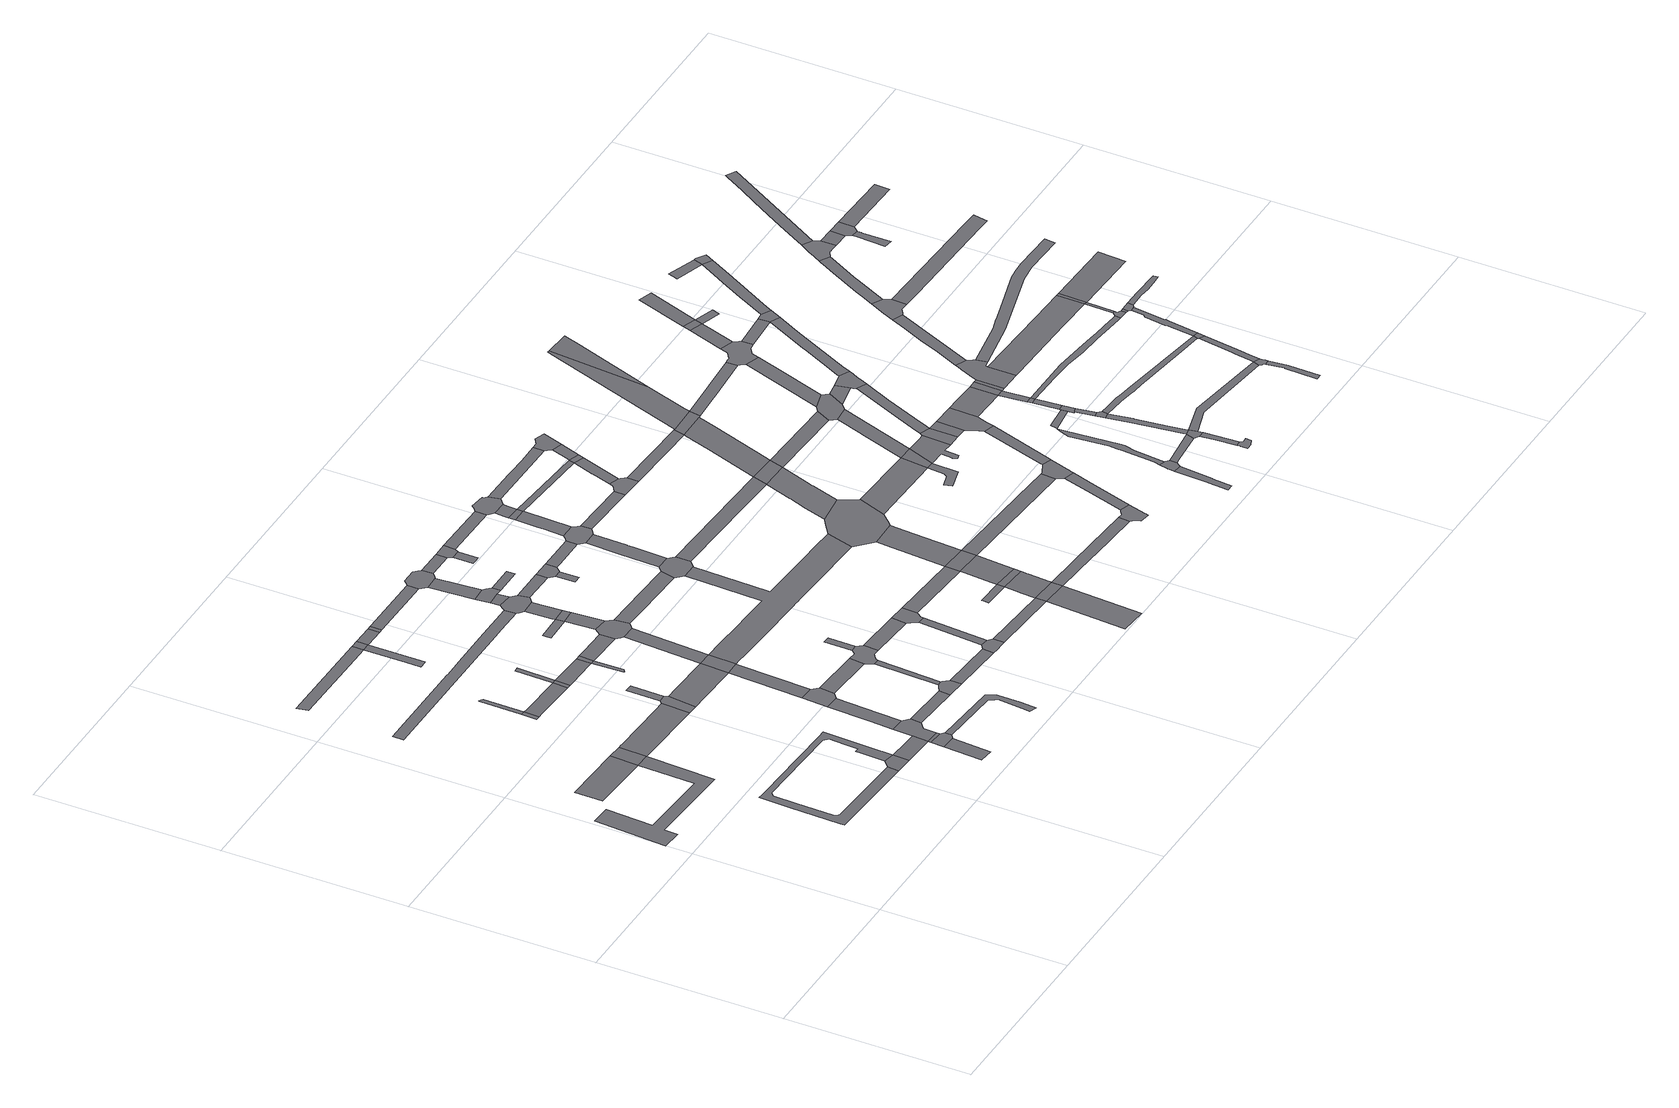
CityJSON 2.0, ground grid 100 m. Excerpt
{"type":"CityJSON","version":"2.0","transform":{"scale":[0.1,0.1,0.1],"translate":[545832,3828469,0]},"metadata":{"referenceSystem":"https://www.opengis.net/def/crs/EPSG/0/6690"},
"CityObjects":{
"road1":{"type":"Road","attributes":{"RoadStructureAttribute.sectionType":"1"},"geometry":[{"type":"MultiSurface","lod":"1","boundaries":[[[0,1,2,3,4,5,6,7,8,9]]]}]},
"road2":{"type":"Road","attributes":{"function":"3","RoadStructureAttribute.sectionType":"1"},"geometry":[{"type":"MultiSurface","lod":"1","boundaries":[[[10,11,0,12]]]}]},
"road3":{"type":"Road","attributes":{"RoadStructureAttribute.sectionType":"1"},"geometry":[{"type":"MultiSurface","lod":"1","boundaries":[[[13,14,15,16,17,18,19,20,21,22,23,24,25,26,27,28,29,30,31,32,33,34,35,36,37,38,39,40,41,42]]]}]},
"road4":{"type":"Road","geometry":[{"type":"MultiSurface","lod":"1","boundaries":[[[12,0,9,43]]]}]},
"road5":{"type":"Road","geometry":[{"type":"MultiSurface","lod":"1","boundaries":[[[41,25,24,44,42]]]}]},
"road6":{"type":"Road","attributes":{"function":"3","RoadStructureAttribute.sectionType":"1"},"geometry":[{"type":"MultiSurface","lod":"1","boundaries":[[[45,46,47,43,9,48,49,50,51,52]]]}]},
"road7":{"type":"Road","geometry":[{"type":"MultiSurface","lod":"1","boundaries":[[[53,54,55,56]]]}]},
"road8":{"type":"Road","geometry":[{"type":"MultiSurface","lod":"1","boundaries":[[[57,58,59,60,53,56]]]}]},
"road9":{"type":"Road","attributes":{"RoadStructureAttribute.sectionType":"1"},"geometry":[{"type":"MultiSurface","lod":"1","boundaries":[[[61,62,42,44,63,64]]]}]},
"road10":{"type":"Road","attributes":{"RoadStructureAttribute.sectionType":"1"},"geometry":[{"type":"MultiSurface","lod":"1","boundaries":[[[65,66,67,68]]]}]},
"road11":{"type":"Road","attributes":{"RoadStructureAttribute.sectionType":"1"},"geometry":[{"type":"MultiSurface","lod":"1","boundaries":[[[69,70,71,72,73]]]}]},
"road12":{"type":"Road","attributes":{"RoadStructureAttribute.sectionType":"1"},"geometry":[{"type":"MultiSurface","lod":"1","boundaries":[[[74,75,56,55,76,77,78,79]]]}]},
"road13":{"type":"Road","geometry":[{"type":"MultiSurface","lod":"1","boundaries":[[[80,65,68,81,82,83,84,85]]]}]},
"road14":{"type":"Road","geometry":[{"type":"MultiSurface","lod":"1","boundaries":[[[63,80,85,86,87]]]}]},
"road15":{"type":"Road","geometry":[{"type":"MultiSurface","lod":"1","boundaries":[[[88,89,52,51,90,91,92]]]}]},
"road16":{"type":"Road","geometry":[{"type":"MultiSurface","lod":"1","boundaries":[[[93,64,63,87,94,95,96,97,98,99]]]}]},
"road17":{"type":"Road","attributes":{"RoadStructureAttribute.sectionType":"1"},"geometry":[{"type":"MultiSurface","lod":"1","boundaries":[[[100,101,102,103,104,105,106,107,108,109,110]]]}]},
"road18":{"type":"Road","attributes":{"RoadStructureAttribute.sectionType":"1"},"geometry":[{"type":"MultiSurface","lod":"1","boundaries":[[[111,112,113,88,92]]]}]},
"road19":{"type":"Road","geometry":[{"type":"MultiSurface","lod":"1","boundaries":[[[79,78,114,115]]]}]},
"road20":{"type":"Road","attributes":{"RoadStructureAttribute.sectionType":"1"},"geometry":[{"type":"MultiSurface","lod":"1","boundaries":[[[116,117,93,99,118,119]]]}]},
"road21":{"type":"Road","geometry":[{"type":"MultiSurface","lod":"1","boundaries":[[[120,121,122,79,115]]]}]},
"road22":{"type":"Road","attributes":{"RoadStructureAttribute.sectionType":"1"},"geometry":[{"type":"MultiSurface","lod":"1","boundaries":[[[72,123,124,125,126,127,128]]]}]},
"road23":{"type":"Road","attributes":{"RoadStructureAttribute.sectionType":"1"},"geometry":[{"type":"MultiSurface","lod":"1","boundaries":[[[129,130,131,132,133,134,83,82,135,136,137,138,139,140,141]]]}]},
"road24":{"type":"Road","attributes":{"RoadStructureAttribute.sectionType":"1"},"geometry":[{"type":"MultiSurface","lod":"1","boundaries":[[[142,143,115,114,144,145,146,147,148,149]]]}]},
"road25":{"type":"Road","attributes":{"function":"3","RoadStructureAttribute.sectionType":"1"},"geometry":[{"type":"MultiSurface","lod":"1","boundaries":[[[150,151,91,90,152,153,154,155]]]}]},
"road26":{"type":"Road","geometry":[{"type":"MultiSurface","lod":"1","boundaries":[[[156,116,119,157,158,159]]]}]},
"road27":{"type":"Road","geometry":[{"type":"MultiSurface","lod":"1","boundaries":[[[73,72,128,160]]]}]},
"road28":{"type":"Road","attributes":{"RoadStructureAttribute.sectionType":"1"},"geometry":[{"type":"MultiSurface","lod":"1","boundaries":[[[97,96,161,162]]]}]},
"road29":{"type":"Road","geometry":[{"type":"MultiSurface","lod":"1","boundaries":[[[163,164,165,166,167,168]]]}]},
"road30":{"type":"Road","attributes":{"RoadStructureAttribute.sectionType":"1"},"geometry":[{"type":"MultiSurface","lod":"1","boundaries":[[[169,170,171,154,156,159]]]}]},
"road31":{"type":"Road","attributes":{"RoadStructureAttribute.sectionType":"1"},"geometry":[{"type":"MultiSurface","lod":"1","boundaries":[[[160,128,172,173]]]}]},
"road32":{"type":"Road","geometry":[{"type":"MultiSurface","lod":"1","boundaries":[[[149,148,163,168,174]]]}]},
"road33":{"type":"Road","geometry":[{"type":"MultiSurface","lod":"1","boundaries":[[[173,172,175,176]]]}]},
"road34":{"type":"Road","geometry":[{"type":"MultiSurface","lod":"1","boundaries":[[[155,154,171,177]]]}]},
"road35":{"type":"Road","attributes":{"RoadStructureAttribute.sectionType":"1"},"geometry":[{"type":"MultiSurface","lod":"1","boundaries":[[[158,157,178,179]]]}]},
"road36":{"type":"Road","geometry":[{"type":"MultiSurface","lod":"1","boundaries":[[[180,181,182,183,184,185,162,161,186,187,188,189]]]}]},
"road37":{"type":"Road","attributes":{"RoadStructureAttribute.sectionType":"1"},"geometry":[{"type":"MultiSurface","lod":"1","boundaries":[[[190,174,168,191,192,193]]]}]},
"road38":{"type":"Road","attributes":{"RoadStructureAttribute.sectionType":"1"},"geometry":[{"type":"MultiSurface","lod":"1","boundaries":[[[194,183,182,195]]]}]},
"road39":{"type":"Road","attributes":{"RoadStructureAttribute.sectionType":"1"},"geometry":[{"type":"MultiSurface","lod":"1","boundaries":[[[196,155,177,197,198]]]}]},
"road40":{"type":"Road","geometry":[{"type":"MultiSurface","lod":"1","boundaries":[[[199,200,201,202,203,204]]]}]},
"road41":{"type":"Road","attributes":{"RoadStructureAttribute.sectionType":"1"},"geometry":[{"type":"MultiSurface","lod":"1","boundaries":[[[205,206,207,176,175,208,209,210]]]}]},
"road42":{"type":"Road","geometry":[{"type":"MultiSurface","lod":"1","boundaries":[[[211,193,192,212,196,198,213,214,215,216,217]]]}]},
"road43":{"type":"Road","attributes":{"RoadStructureAttribute.sectionType":"1"},"geometry":[{"type":"MultiSurface","lod":"1","boundaries":[[[189,188,218,219]]]}]},
"road44":{"type":"Road","geometry":[{"type":"MultiSurface","lod":"1","boundaries":[[[220,221,222,223,179,178,224,225,194,195,226,227,228,229,230,231]]]}]},
"road45":{"type":"Road","attributes":{"RoadStructureAttribute.sectionType":"1"},"geometry":[{"type":"MultiSurface","lod":"1","boundaries":[[[232,204,211,217]]]}]},
"road46":{"type":"Road","geometry":[{"type":"MultiSurface","lod":"1","boundaries":[[[233,199,204,232]]]}]},
"road47":{"type":"Road","geometry":[{"type":"MultiSurface","lod":"1","boundaries":[[[234,235,236,221,220]]]}]},
"road48":{"type":"Road","attributes":{"RoadStructureAttribute.sectionType":"1"},"geometry":[{"type":"MultiSurface","lod":"1","boundaries":[[[237,238,239,199,233]]]}]},
"road49":{"type":"Road","geometry":[{"type":"MultiSurface","lod":"1","boundaries":[[[240,241,242,110,109,243,244,238,237,245,246,247,248,249,250]]]}]},
"road50":{"type":"Road","attributes":{"RoadStructureAttribute.sectionType":"1"},"geometry":[{"type":"MultiSurface","lod":"1","boundaries":[[[251,252,253,240,250]]]}]},
"road51":{"type":"Road","geometry":[{"type":"MultiSurface","lod":"1","boundaries":[[[254,255,256,253,252,257,258]]]}]},
"road52":{"type":"Road","attributes":{"RoadStructureAttribute.sectionType":"1"},"geometry":[{"type":"MultiSurface","lod":"1","boundaries":[[[259,260,256,255]]]}]},
"road53":{"type":"Road","attributes":{"RoadStructureAttribute.sectionType":"1"},"geometry":[{"type":"MultiSurface","lod":"1","boundaries":[[[231,230,261,262]]]}]},
"road54":{"type":"Road","geometry":[{"type":"MultiSurface","lod":"1","boundaries":[[[263,219,218,264,265,266,267,268]]]}]},
"road55":{"type":"Road","geometry":[{"type":"MultiSurface","lod":"1","boundaries":[[[269,270,210,209,271,260,259,272,273,274,275,276,277,278]]]}]},
"road56":{"type":"Road","attributes":{"RoadStructureAttribute.sectionType":"1"},"geometry":[{"type":"MultiSurface","lod":"1","boundaries":[[[247,246,279,280]]]}]},
"road57":{"type":"Road","attributes":{"RoadStructureAttribute.sectionType":"1"},"geometry":[{"type":"MultiSurface","lod":"1","boundaries":[[[281,263,268,282]]]}]},
"road58":{"type":"Road","attributes":{"RoadStructureAttribute.sectionType":"1"},"geometry":[{"type":"MultiSurface","lod":"1","boundaries":[[[283,284,216,215,285,286,287,288,289,290]]]}]},
"road59":{"type":"Road","geometry":[{"type":"MultiSurface","lod":"1","boundaries":[[[291,292,258,257]]]}]},
"road60":{"type":"Road","geometry":[{"type":"MultiSurface","lod":"1","boundaries":[[[262,261,293,281,282,294,295,296,297]]]}]},
"road61":{"type":"Road","attributes":{"RoadStructureAttribute.sectionType":"1"},"geometry":[{"type":"MultiSurface","lod":"1","boundaries":[[[275,274,298,299]]]}]},
"road62":{"type":"Road","geometry":[{"type":"MultiSurface","lod":"1","boundaries":[[[300,301,302,303]]]}]},
"road63":{"type":"Road","geometry":[{"type":"MultiSurface","lod":"1","boundaries":[[[280,279,300,303,304,305]]]}]},
"road64":{"type":"Road","attributes":{"RoadStructureAttribute.sectionType":"1"},"geometry":[{"type":"MultiSurface","lod":"1","boundaries":[[[267,266,306,307,308]]]}]},
"road65":{"type":"Road","geometry":[{"type":"MultiSurface","lod":"1","boundaries":[[[309,310,311,312,313]]]}]},
"road66":{"type":"Road","geometry":[{"type":"MultiSurface","lod":"1","boundaries":[[[314,315,316,317,318,319,177,171,320,321,322,323,324,325,326,327,328,329,330,331,332,333,334,335,336,337,338,339]]]}]},
"road67":{"type":"Road","geometry":[{"type":"MultiSurface","lod":"1","boundaries":[[[299,298,309,313,340,341]]]}]},
"road68":{"type":"Road","geometry":[{"type":"MultiSurface","lod":"1","boundaries":[[[342,343,290,289,344,314,339,345,346,347]]]}]},
"road69":{"type":"Road","attributes":{"RoadStructureAttribute.sectionType":"1"},"geometry":[{"type":"MultiSurface","lod":"1","boundaries":[[[305,304,348,349,350]]]}]},
"road70":{"type":"Road","attributes":{"function":"3","RoadStructureAttribute.sectionType":"1"},"geometry":[{"type":"MultiSurface","lod":"1","boundaries":[[[307,351,352,353,354]]]}]},
"road71":{"type":"Road","attributes":{"RoadStructureAttribute.sectionType":"1"},"geometry":[{"type":"MultiSurface","lod":"1","boundaries":[[[297,296,355,356]]]}]},
"road72":{"type":"Road","geometry":[{"type":"MultiSurface","lod":"1","boundaries":[[[357,358,359,360,361]]]}]},
"road73":{"type":"Road","attributes":{"RoadStructureAttribute.sectionType":"1"},"geometry":[{"type":"MultiSurface","lod":"1","boundaries":[[[362,363,364,365,366,367,342,347]]]}]},
"road74":{"type":"Road","attributes":{"RoadStructureAttribute.sectionType":"1"},"geometry":[{"type":"MultiSurface","lod":"1","boundaries":[[[341,340,368,369]]]}]},
"road75":{"type":"Road","geometry":[{"type":"MultiSurface","lod":"1","boundaries":[[[308,307,354,370]]]}]},
"road76":{"type":"Road","attributes":{"function":"3","RoadStructureAttribute.sectionType":"1"},"geometry":[{"type":"MultiSurface","lod":"1","boundaries":[[[360,371,372,373,308,370,374,375,376,377,378]]]}]},
"road77":{"type":"Road","geometry":[{"type":"MultiSurface","lod":"1","boundaries":[[[379,380,381,350,349,382,366,365,383,384,385,386,387,388]]]}]},
"road78":{"type":"Road","geometry":[{"type":"MultiSurface","lod":"1","boundaries":[[[361,360,378,389]]]}]},
"road79":{"type":"Road","attributes":{"RoadStructureAttribute.sectionType":"1"},"geometry":[{"type":"MultiSurface","lod":"1","boundaries":[[[390,391,392,393,394,395,379,388]]]}]},
"road80":{"type":"Road","attributes":{"function":"3","RoadStructureAttribute.sectionType":"1"},"geometry":[{"type":"MultiSurface","lod":"1","boundaries":[[[355,396,397,361,389,398,399]]]}]},
"road81":{"type":"Road","geometry":[{"type":"MultiSurface","lod":"1","boundaries":[[[400,393,392,401]]]}]},
"road82":{"type":"Road","geometry":[{"type":"MultiSurface","lod":"1","boundaries":[[[356,355,399,402]]]}]},
"road83":{"type":"Road","attributes":{"RoadStructureAttribute.sectionType":"1"},"geometry":[{"type":"MultiSurface","lod":"1","boundaries":[[[403,404,405,400,401,406,407,408]]]}]},
"road84":{"type":"Road","geometry":[{"type":"MultiSurface","lod":"1","boundaries":[[[409,410,411,412,369,368,413,403,408,414,415,416,417,418,419]]]}]},
"road85":{"type":"Road","attributes":{"function":"3","RoadStructureAttribute.sectionType":"1"},"geometry":[{"type":"MultiSurface","lod":"1","boundaries":[[[420,421,422,423,356,402]]]}]},
"road86":{"type":"Road","attributes":{"RoadStructureAttribute.sectionType":"1"},"geometry":[{"type":"MultiSurface","lod":"1","boundaries":[[[385,384,424,425]]]}]},
"road87":{"type":"Road","attributes":{"RoadStructureAttribute.sectionType":"1"},"geometry":[{"type":"MultiSurface","lod":"1","boundaries":[[[426,346,345,427,428,429,430,431,432]]]}]},
"road88":{"type":"Road","attributes":{"RoadStructureAttribute.sectionType":"1"},"geometry":[{"type":"MultiSurface","lod":"1","boundaries":[[[433,434,435,370,354,436,437,438,439]]]}]},
"road89":{"type":"Road","geometry":[{"type":"MultiSurface","lod":"1","boundaries":[[[440,441,442,443,333,332,422,421,444,445,446]]]}]},
"road90":{"type":"Road","attributes":{"RoadStructureAttribute.sectionType":"1"},"geometry":[{"type":"MultiSurface","lod":"1","boundaries":[[[401,392,447,448]]]}]},
"road91":{"type":"Road","attributes":{"RoadStructureAttribute.sectionType":"1"},"geometry":[{"type":"MultiSurface","lod":"1","boundaries":[[[449,450,451,416,415,452,453]]]}]},
"road92":{"type":"Road","geometry":[{"type":"MultiSurface","lod":"1","boundaries":[[[454,455,456,457,425,424,458,459,460,461,462]]]}]},
"road93":{"type":"Road","attributes":{"RoadStructureAttribute.sectionType":"1"},"geometry":[{"type":"MultiSurface","lod":"1","boundaries":[[[431,463,464,465,466,467,441,440,468,469,470,471,472,473,474]]]}]},
"road94":{"type":"Road","attributes":{"RoadStructureAttribute.sectionType":"1"},"geometry":[{"type":"MultiSurface","lod":"1","boundaries":[[[447,475,476,477,454,462,478]]]}]},
"road95":{"type":"Road","attributes":{"RoadStructureAttribute.sectionType":"1"},"geometry":[{"type":"MultiSurface","lod":"1","boundaries":[[[479,480,402,399,481,482]]]}]},
"road96":{"type":"Road","geometry":[{"type":"MultiSurface","lod":"1","boundaries":[[[448,447,478,483,484]]]}]},
"road97":{"type":"Road","geometry":[{"type":"MultiSurface","lod":"1","boundaries":[[[485,486,487,488,439,438,489,490,491,492,493,494,495,496,497]]]}]},
"road98":{"type":"Road","attributes":{"RoadStructureAttribute.sectionType":"1"},"geometry":[{"type":"MultiSurface","lod":"1","boundaries":[[[498,499,484,483,500]]]}]},
"road99":{"type":"Road","attributes":{"function":"3","RoadStructureAttribute.sectionType":"1"},"geometry":[{"type":"MultiSurface","lod":"1","boundaries":[[[446,445,501,502]]]}]},
"road100":{"type":"Road","geometry":[{"type":"MultiSurface","lod":"1","boundaries":[[[432,431,474,503]]]}]},
"road101":{"type":"Road","attributes":{"RoadStructureAttribute.sectionType":"1"},"geometry":[{"type":"MultiSurface","lod":"1","boundaries":[[[459,458,504,505,506,507]]]}]},
"road102":{"type":"Road","geometry":[{"type":"MultiSurface","lod":"1","boundaries":[[[508,509,510,511,453,452,512,513,498,500,514]]]}]},
"road103":{"type":"Road","geometry":[{"type":"MultiSurface","lod":"1","boundaries":[[[501,515,516,517,518,519,520]]]}]},
"road104":{"type":"Road","attributes":{"RoadStructureAttribute.sectionType":"1"},"geometry":[{"type":"MultiSurface","lod":"1","boundaries":[[[521,522,523,485,497,524,525]]]}]},
"road105":{"type":"Road","attributes":{"RoadStructureAttribute.sectionType":"1"},"geometry":[{"type":"MultiSurface","lod":"1","boundaries":[[[526,527,528,506,529,530,432,503]]]}]},
"road106":{"type":"Road","geometry":[{"type":"MultiSurface","lod":"1","boundaries":[[[502,501,520,531]]]}]},
"road107":{"type":"Road","geometry":[{"type":"MultiSurface","lod":"1","boundaries":[[[532,533,482,481,521,525,534,535,536]]]}]},
"road108":{"type":"Road","attributes":{"RoadStructureAttribute.sectionType":"1"},"geometry":[{"type":"MultiSurface","lod":"1","boundaries":[[[503,474,537,538,539]]]}]},
"road109":{"type":"Road","geometry":[{"type":"MultiSurface","lod":"1","boundaries":[[[540,531,520,541,542,543,544,545,546,547,548]]]}]},
"road110":{"type":"Road","geometry":[{"type":"MultiSurface","lod":"1","boundaries":[[[549,550,507,506,528,551]]]}]},
"road111":{"type":"Road","attributes":{"RoadStructureAttribute.sectionType":"1"},"geometry":[{"type":"MultiSurface","lod":"1","boundaries":[[[552,553,554,555,556,557,558,559]]]}]},
"road112":{"type":"Road","attributes":{"RoadStructureAttribute.sectionType":"1"},"geometry":[{"type":"MultiSurface","lod":"1","boundaries":[[[560,561,562,563,502,531]]]}]},
"road113":{"type":"Road","geometry":[{"type":"MultiSurface","lod":"1","boundaries":[[[564,565,566,567,552,559,568,569,570,571,572]]]}]},
"road114":{"type":"Road","attributes":{"RoadStructureAttribute.sectionType":"1"},"geometry":[{"type":"MultiSurface","lod":"1","boundaries":[[[573,574,532,536,575,576,577]]]}]},
"road115":{"type":"Road","geometry":[{"type":"MultiSurface","lod":"1","boundaries":[[[578,548,547,579,580]]]}]},
"road116":{"type":"Road","attributes":{"function":"3","RoadStructureAttribute.sectionType":"1"},"geometry":[{"type":"MultiSurface","lod":"1","boundaries":[[[580,579,581,582]]]}]},
"road117":{"type":"Road","attributes":{"RoadStructureAttribute.sectionType":"1"},"geometry":[{"type":"MultiSurface","lod":"1","boundaries":[[[583,584,585,586,587,588,589,590,591,592,593,594,595,564,572]]]}]},
"road118":{"type":"Road","attributes":{"RoadStructureAttribute.sectionType":"1"},"geometry":[{"type":"MultiSurface","lod":"1","boundaries":[[[596,597,550,549,598,599,600,601]]]}]},
"road119":{"type":"Road","attributes":{"RoadStructureAttribute.sectionType":"1"},"geometry":[{"type":"MultiSurface","lod":"1","boundaries":[[[602,603,570,569,604,605]]]}]},
"road120":{"type":"Road","geometry":[{"type":"MultiSurface","lod":"1","boundaries":[[[606,607,539,538,561,560,608,609]]]}]},
"road121":{"type":"Road","geometry":[{"type":"MultiSurface","lod":"1","boundaries":[[[582,581,610,573,577,611,612,613,614]]]}]},
"road122":{"type":"Road","attributes":{"RoadStructureAttribute.sectionType":"1"},"geometry":[{"type":"MultiSurface","lod":"1","boundaries":[[[615,616,617,578,580,618,619,620,621,622,623]]]}]},
"road123":{"type":"Road","attributes":{"RoadStructureAttribute.sectionType":"1"},"geometry":[{"type":"MultiSurface","lod":"1","boundaries":[[[624,549,551,625,626,627]]]}]},
"road124":{"type":"Road","geometry":[{"type":"MultiSurface","lod":"1","boundaries":[[[628,629,630,631,632,633,634,635,636]]]}]},
"road125":{"type":"Road","attributes":{"RoadStructureAttribute.sectionType":"1"},"geometry":[{"type":"MultiSurface","lod":"1","boundaries":[[[637,638,630,629,639]]]}]},
"road126":{"type":"Road","geometry":[{"type":"MultiSurface","lod":"1","boundaries":[[[640,641,602,605,642,637,639,643,644]]]}]},
"road127":{"type":"Road","attributes":{"RoadStructureAttribute.sectionType":"1"},"geometry":[{"type":"MultiSurface","lod":"1","boundaries":[[[645,646,647,648]]]}]},
"road128":{"type":"Road","attributes":{"RoadStructureAttribute.sectionType":"1"},"geometry":[{"type":"MultiSurface","lod":"1","boundaries":[[[649,609,608,650]]]}]},
"road129":{"type":"Road","attributes":{"RoadStructureAttribute.sectionType":"1"},"geometry":[{"type":"MultiSurface","lod":"1","boundaries":[[[651,652,653,654,655,656,657,658,641,640]]]}]},
"road130":{"type":"Road","attributes":{"function":"3","RoadStructureAttribute.sectionType":"1"},"geometry":[{"type":"MultiSurface","lod":"1","boundaries":[[[659,614,613,660,661]]]}]},
"road131":{"type":"Road","attributes":{"RoadStructureAttribute.sectionType":"1"},"geometry":[{"type":"MultiSurface","lod":"1","boundaries":[[[662,607,606,663,664,665]]]}]},
"road132":{"type":"Road","attributes":{"RoadStructureAttribute.sectionType":"1"},"geometry":[{"type":"MultiSurface","lod":"1","boundaries":[[[601,600,666,667]]]}]},
"road133":{"type":"Road","geometry":[{"type":"MultiSurface","lod":"1","boundaries":[[[668,669,656,655,670]]]}]},
"road134":{"type":"Road","attributes":{"RoadStructureAttribute.sectionType":"1"},"geometry":[{"type":"MultiSurface","lod":"1","boundaries":[[[671,672,669,668]]]}]},
"road135":{"type":"Road","geometry":[{"type":"MultiSurface","lod":"1","boundaries":[[[673,674,645,648,675,672,671]]]}]},
"road136":{"type":"Road","attributes":{"RoadStructureAttribute.sectionType":"1"},"geometry":[{"type":"MultiSurface","lod":"1","boundaries":[[[676,677,674,673]]]}]},
"road137":{"type":"Road","geometry":[{"type":"MultiSurface","lod":"1","boundaries":[[[678,679,677,676]]]}]},
"road138":{"type":"Road","geometry":[{"type":"MultiSurface","lod":"1","boundaries":[[[680,649,650,681,615,623,682,683,684,685]]]}]},
"road139":{"type":"Road","attributes":{"RoadStructureAttribute.sectionType":"1"},"geometry":[{"type":"MultiSurface","lod":"1","boundaries":[[[660,679,678,686]]]}]},
"road140":{"type":"Road","geometry":[{"type":"MultiSurface","lod":"1","boundaries":[[[661,660,686,687]]]}]},
"road141":{"type":"Road","attributes":{"function":"3","RoadStructureAttribute.sectionType":"1"},"geometry":[{"type":"MultiSurface","lod":"1","boundaries":[[[687,686,688,689]]]}]},
"road142":{"type":"Road","geometry":[{"type":"MultiSurface","lod":"1","boundaries":[[[690,691,692,693,694,695,624,627,696,662,665,697,698,699,700,701,702,703,704]]]}]},
"road143":{"type":"Road","geometry":[{"type":"MultiSurface","lod":"1","boundaries":[[[705,706,707,708,689,688,709,710,711,712,713,714,715,716]]]}]},
"road144":{"type":"Road","attributes":{"RoadStructureAttribute.sectionType":"1"},"geometry":[{"type":"MultiSurface","lod":"1","boundaries":[[[717,640,644,718,719,720]]]}]},
"road145":{"type":"Road","attributes":{"RoadStructureAttribute.sectionType":"1"},"geometry":[{"type":"MultiSurface","lod":"1","boundaries":[[[721,690,704,722,723]]]}]},
"road146":{"type":"Road","attributes":{"RoadStructureAttribute.sectionType":"1"},"geometry":[{"type":"MultiSurface","lod":"1","boundaries":[[[724,725,726,727,728,729,730,680,685,731,732,733,734]]]}]},
"road147":{"type":"Road","attributes":{"RoadStructureAttribute.sectionType":"1"},"geometry":[{"type":"MultiSurface","lod":"1","boundaries":[[[735,736,737,738,670,655,739,740,741,742,743,744,745,746,747]]]}]},
"road148":{"type":"Road","geometry":[{"type":"MultiSurface","lod":"1","boundaries":[[[748,721,723,749]]]}]},
"road149":{"type":"Road","attributes":{"RoadStructureAttribute.sectionType":"1"},"geometry":[{"type":"MultiSurface","lod":"1","boundaries":[[[750,702,701,751,724]]]}]},
"road150":{"type":"Road","attributes":{"RoadStructureAttribute.sectionType":"1"},"geometry":[{"type":"MultiSurface","lod":"1","boundaries":[[[752,753,754,755,756,757,758,678,676,759,760,761,762,763,764,765,766,767,768]]]}]},
"road151":{"type":"Road","geometry":[{"type":"MultiSurface","lod":"1","boundaries":[[[769,770,749,723]]]}]},
"road152":{"type":"Road","attributes":{"RoadStructureAttribute.sectionType":"1"},"geometry":[{"type":"MultiSurface","lod":"1","boundaries":[[[771,772,773,774,705,716,775]]]}]},
"road153":{"type":"Road","attributes":{"RoadStructureAttribute.sectionType":"1"},"geometry":[{"type":"MultiSurface","lod":"1","boundaries":[[[776,748,749,777]]]}]},
"road154":{"type":"Road","geometry":[{"type":"MultiSurface","lod":"1","boundaries":[[[778,750,724,734,779,780]]]}]},
"road155":{"type":"Road","attributes":{"RoadStructureAttribute.sectionType":"1"},"geometry":[{"type":"MultiSurface","lod":"1","boundaries":[[[781,782,783,784,785,786,787,788]]]}]},
"road156":{"type":"Road","geometry":[{"type":"MultiSurface","lod":"1","boundaries":[[[720,719,789,790,783,782,791,792,793]]]}]},
"road157":{"type":"Road","attributes":{"function":"3","RoadStructureAttribute.sectionType":"1"},"geometry":[{"type":"MultiSurface","lod":"1","boundaries":[[[794,710,709,795,796,797,798]]]}]},
"road158":{"type":"Road","attributes":{"RoadStructureAttribute.sectionType":"1"},"geometry":[{"type":"MultiSurface","lod":"1","boundaries":[[[799,800,801,802,803,804,805,720,793,806,807,808,809,810]]]}]},
"road159":{"type":"Road","geometry":[{"type":"MultiSurface","lod":"1","boundaries":[[[811,812,771,775,813,814,815,816,817,818,819]]]}]},
"road160":{"type":"Road","attributes":{"RoadStructureAttribute.sectionType":"1"},"geometry":[{"type":"MultiSurface","lod":"1","boundaries":[[[820,821,822,823,778,780,824,825,826,827]]]}]},
"road161":{"type":"Road","geometry":[{"type":"MultiSurface","lod":"1","boundaries":[[[747,746,799,810,828]]]}]},
"road162":{"type":"Road","attributes":{"RoadStructureAttribute.sectionType":"1"},"geometry":[{"type":"MultiSurface","lod":"1","boundaries":[[[829,830,831,832,833,834,835,836,837,838,747,828]]]}]},
"road163":{"type":"Road","geometry":[{"type":"MultiSurface","lod":"1","boundaries":[[[839,840,841,820,842]]]}]},
"road164":{"type":"Road","geometry":[{"type":"MultiSurface","lod":"1","boundaries":[[[843,768,767,844,845,846,847]]]}]},
"road165":{"type":"Road","attributes":{"RoadStructureAttribute.sectionType":"1"},"geometry":[{"type":"MultiSurface","lod":"1","boundaries":[[[848,849,850,851,852,853,854,855,856,713,712,857,858,859,860,861]]]}]},
"road166":{"type":"Road","attributes":{"RoadStructureAttribute.sectionType":"1"},"geometry":[{"type":"MultiSurface","lod":"1","boundaries":[[[845,844,862,863]]]}]},
"road167":{"type":"Road","attributes":{"RoadStructureAttribute.sectionType":"1"},"geometry":[{"type":"MultiSurface","lod":"1","boundaries":[[[797,843,847,864]]]}]},
"road168":{"type":"Road","attributes":{"RoadStructureAttribute.sectionType":"1"},"geometry":[{"type":"MultiSurface","lod":"1","boundaries":[[[865,866,867,868,869,870,871,811,819,872,873,874,875]]]}]},
"road169":{"type":"Road","geometry":[{"type":"MultiSurface","lod":"1","boundaries":[[[863,862,834,833,876,877]]]}]},
"road170":{"type":"Road","geometry":[{"type":"MultiSurface","lod":"1","boundaries":[[[842,820,827,878,879]]]}]},
"road171":{"type":"Road","geometry":[{"type":"MultiSurface","lod":"1","boundaries":[[[798,797,864,880]]]}]},
"road172":{"type":"Road","attributes":{"RoadStructureAttribute.sectionType":"1"},"geometry":[{"type":"MultiSurface","lod":"1","boundaries":[[[881,877,876,882,883,884,885,886]]]}]},
"road173":{"type":"Road","geometry":[{"type":"MultiSurface","lod":"1","boundaries":[[[887,888,889,890,891,865,875,892,893,894,895,896,897,898,899]]]}]},
"road174":{"type":"Road","attributes":{"function":"3","RoadStructureAttribute.sectionType":"1"},"geometry":[{"type":"MultiSurface","lod":"1","boundaries":[[[880,864,900,901]]]}]},
"road175":{"type":"Road","attributes":{"RoadStructureAttribute.sectionType":"1"},"geometry":[{"type":"MultiSurface","lod":"1","boundaries":[[[902,903,816,815,904,905,906,907,908,909]]]}]},
"road176":{"type":"Road","attributes":{"RoadStructureAttribute.sectionType":"1"},"geometry":[{"type":"MultiSurface","lod":"1","boundaries":[[[897,896,910,911]]]}]},
"road177":{"type":"Road","geometry":[{"type":"MultiSurface","lod":"1","boundaries":[[[912,913,914,915,916,917,918,919,920]]]}]},
"road178":{"type":"Road","geometry":[{"type":"MultiSurface","lod":"1","boundaries":[[[911,910,921,912,920,922,923]]]}]},
"road179":{"type":"Road","attributes":{"RoadStructureAttribute.sectionType":"1"},"geometry":[{"type":"MultiSurface","lod":"1","boundaries":[[[924,925,926,927,928,929,930,887,899,931]]]}]},
"road180":{"type":"Road","attributes":{"RoadStructureAttribute.sectionType":"1"},"geometry":[{"type":"MultiSurface","lod":"1","boundaries":[[[923,922,932,933]]]}]}
},
"vertices":[
[529,1560,0],[517,1253,0],[121,1272,0],[137,1528,0],[28,1535,0],[2,1142,0],[113,1135,0],[117,1208,0],[592,1184,0],[611,1557,0],
[192,1726,0],[192,1575,0],[536,1711,0],
[1162,659,0],[1173,903,0],[1132,905,0],[737,920,0],[649,923,0],[583,926,0],[556,927,0],[551,766,0],[543,487,0],[543,465,0],[1038,440,0],[1053,439,0],[1056,501,0],[993,504,0],[606,524,0],[603,528,0],[588,544,0],[594,757,0],[598,875,0],[618,894,0],[753,889,0],[1110,875,0],[1133,851,0],[1130,767,0],[1128,733,0],[1126,693,0],[1101,694,0],[1100,667,0],[1094,536,0],[1155,523,0],
[618,1707,0],
[1151,435,0],
[970,1692,0],[642,1706,0],[639,1706,0],[781,1549,0],[801,1548,0],[852,1546,0],[1022,1539,0],[1029,1690,0],
[645,2239,0],[642,2159,0],[665,2158,0],[668,2238,0],
[673,2460,0],[662,2466,0],[651,2472,0],[650,2466,0],
[1263,516,0],[1162,523,0],[1330,426,0],[1336,511,0],
[1325,337,0],[1311,130,0],[1391,124,0],[1405,332,0],
[201,3214,0],[213,3153,0],[675,3149,0],[771,3149,0],[772,3209,0],
[934,2227,0],[694,2237,0],[691,2157,0],[824,2151,0],[940,2146,0],[943,2226,0],
[1329,409,0],[1426,348,0],[1429,350,0],[1431,385,0],[1427,389,0],[1410,403,0],
[1411,410,0],[1412,421,0],
[1042,1707,0],[1032,1695,0],[1079,1536,0],[1094,1688,0],[1085,1706,0],
[1343,619,0],[1416,496,0],[1441,516,0],[1449,523,0],[1456,582,0],[1448,591,0],[1423,614,0],
[1151,2702,0],[928,2702,0],[927,2702,0],[773,2702,0],[771,2702,0],[207,2704,0],[206,2643,0],[1151,2642,0],[1215,2642,0],[1367,2642,0],[1365,2703,0],
[1090,1889,0],[1067,1889,0],[1047,1890,0],
[962,2145,0],[966,2226,0],
[1365,979,0],[1351,742,0],[1432,743,0],[1445,975,0],
[973,2433,0],[961,2433,0],[948,2432,0],
[772,2922,0],[772,2843,0],[773,2843,0],[811,2843,0],[817,2843,0],[816,3148,0],
[1813,148,0],[1815,187,0],[1819,302,0],[1819,312,0],[1813,323,0],[1791,359,0],[1762,326,0],[1763,323,0],[1777,301,0],[1787,286,0],[1773,152,0],[1769,109,0],[1809,96,0],
[1156,2218,0],[1106,2220,0],[1087,2140,0],[1103,2140,0],[1105,2140,0],[1156,2138,0],[1167,2137,0],[1170,2217,0],
[1161,1686,0],[1101,1688,0],[1162,1534,0],[1377,1524,0],[1396,1524,0],[1405,1678,0],
[1373,1119,0],[1477,1002,0],[1485,1083,0],[1453,1114,0],
[817,3209,0],
[1718,506,0],[1722,567,0],
[1169,2137,0],[1175,1972,0],[1176,1965,0],[1185,1972,0],[1195,1980,0],[1191,2137,0],
[1477,1521,0],[1477,1522,0],[1477,1525,0],
[935,3147,0],[936,3208,0],
[1194,2217,0],
[955,3147,0],[956,3208,0],
[1485,1675,0],
[1757,985,0],[1763,1065,0],
[1796,591,0],[1792,595,0],[1791,596,0],[1764,593,0],[1759,590,0],[1753,587,0],[1754,504,0],[1795,501,0],[1821,499,0],[1824,561,0],
[1243,2215,0],[1200,2136,0],[1399,2129,0],[1395,2210,0],
[1778,941,0],[1813,939,0],
[1430,2097,0],[1497,1896,0],[1509,2095,0],
[1410,2452,0],[1409,2452,0],[1265,2447,0],[1265,2424,0],[1266,2402,0],[1413,2407,0],
[1146,3207,0],[966,3208,0],[958,3208,0],[1146,3146,0],[1336,3144,0],[1336,3206,0],
[1423,2245,0],[1418,2109,0],[1509,2097,0],[1519,2106,0],[1541,2124,0],[1534,2205,0],[1505,2238,0],
[2117,481,0],[2121,541,0],
[1866,1087,0],[1827,1086,0],[1826,1084,0],[1809,1062,0],[1767,964,0],[1775,947,0],[1813,952,0],[1824,961,0],[1846,979,0],[1852,979,0],[1886,977,0],[1891,1057,0],
[1494,2412,0],
[1491,2457,0],
[1867,1234,0],[1849,1235,0],[1830,1236,0],
[1481,2616,0],[1399,2613,0],[1408,2469,0],
[1391,2739,0],[1373,2714,0],[1366,2705,0],[1368,2642,0],[1379,2632,0],[1499,2631,0],[1513,2643,0],[1503,2703,0],[1496,2709,0],[1493,2712,0],[1472,2731,0],
[1469,2787,0],[1468,2794,0],[1387,2788,0],
[1480,2859,0],[1463,2873,0],[1382,2868,0],[1503,2794,0],[1503,2838,0],
[1447,3113,0],[1366,3111,0],
[2143,960,0],[2149,1040,0],
[2149,560,0],[2152,478,0],[2182,476,0],[2215,474,0],[2219,535,0],[2192,555,0],
[1363,3233,0],[1344,3213,0],[1345,3134,0],[1465,3129,0],[1468,3130,0],[1479,3140,0],[1476,3202,0],[1468,3209,0],[1463,3214,0],[1444,3232,0],
[1696,2643,0],[1696,2703,0],
[2178,910,0],[2219,907,0],
[1975,2188,0],[1790,2195,0],[1687,2119,0],[1688,2119,0],[1787,2115,0],[1961,2109,0],[1971,2108,0],[1988,2187,0],
[1652,2794,0],[1652,2839,0],
[2155,943,0],[2220,923,0],[2235,944,0],[2242,954,0],[2247,1034,0],
[1621,3139,0],[1622,3200,0],
[1724,2614,0],[1725,2510,0],[1765,2510,0],[1764,2614,0],
[1791,2642,0],[1791,2702,0],
[2604,450,0],[2605,449,0],[2607,509,0],
[1638,3117,0],[1637,3009,0],[1662,3008,0],[1688,3008,0],[1689,3116,0],
[2009,2070,0],[1993,1651,0],[1920,1654,0],[1673,1666,0],[1671,1666,0],[1586,1670,0],[1487,1525,0],[1491,1525,0],[1577,1520,0],[1713,1513,0],[1723,1513,0],[1795,1509,0],[1954,1503,0],[2017,1500,0],[2047,1499,0],[2073,1498,0],[2080,1498,0],[2219,1492,0],[2578,1474,0],[2624,1625,0],[2509,1630,0],[2392,1635,0],[2094,1649,0],[2075,1650,0],[2075,1665,0],[2090,2070,0],
[1703,3138,0],[1704,3200,0],
[2016,2213,0],[1995,2194,0],[1990,2089,0],[2125,2100,0],[2126,2181,0],[2096,2210,0],
[1825,2642,0],[2003,2642,0],[2004,2702,0],
[2577,24,0],[2576,14,0],[2725,4,0],[2752,439,0],
[2636,927,0],[2642,1008,0],
[2471,727,0],[2471,708,0],[2470,688,0],[2619,681,0],[2621,720,0],
[2103,2398,0],[2104,2429,0],[2105,2432,0],[2111,2612,0],[2032,2610,0],[2025,2432,0],
[2021,3136,0],[2022,3196,0],
[2756,501,0],
[2616,640,0],[2612,584,0],[2607,519,0],[2757,510,0],[2757,515,0],[2766,630,0],[2766,633,0],[2769,670,0],
[2035,2730,0],[2016,2712,0],[2015,2711,0],[2012,2631,0],[2132,2628,0],[2145,2638,0],[2145,2698,0],[2136,2708,0],[2135,2709,0],[2116,2730,0],
[2772,709,0],
[2126,2989,0],[2126,2991,0],[2126,2994,0],[2046,2992,0],[2041,2870,0],[2041,2842,0],
[2635,908,0],[2624,754,0],[2775,756,0],[2787,917,0],
[2048,3030,0],[2127,3027,0],
[2792,997,0],
[2051,3106,0],[2050,3085,0],[2049,3055,0],[2130,3083,0],[2130,3084,0],[2131,3104,0],
[2055,3230,0],[2048,3223,0],[2047,3221,0],[2031,3205,0],[2031,3126,0],[2153,3122,0],[2168,3135,0],[2156,3195,0],[2153,3197,0],[2135,3212,0],[2136,3219,0],
[2811,1270,0],[2820,1394,0],[2668,1388,0],[2665,1336,0],
[2467,2625,0],[2469,2685,0],
[2865,2151,0],[2418,2088,0],[2429,2087,0],[2594,2080,0],[2596,2080,0],[2850,2069,0],[2877,2151,0],
[3251,468,0],[3116,476,0],[2961,487,0],[3023,422,0],[3055,420,0],[3367,399,0],[3371,460,0],
[2888,1711,0],[2722,1694,0],[2698,1677,0],[2696,1676,0],[2832,1406,0],[2886,1462,0],[2944,1617,0],
[2588,2959,0],[2595,2991,0],
[2490,3190,0],[2384,3192,0],[2363,3193,0],[2610,3131,0],[2610,3190,0],
[2511,2732,0],[2503,2710,0],[2490,2700,0],[2487,2698,0],[2594,2619,0],[2596,2680,0],[2588,2690,0],[2575,2704,0],[2568,2712,0],
[2843,2051,0],[2797,1917,0],[2797,1916,0],[2761,1813,0],[2724,1701,0],[2902,1757,0],[2939,1867,0],[2939,1869,0],[2943,1881,0],[2947,1893,0],[2997,2037,0],[3006,2063,0],
[2587,2955,0],[2548,2842,0],[2548,2841,0],[2646,2939,0],
[3312,964,0],[3292,965,0],[3516,870,0],[3521,950,0],
[2657,2971,0],[2600,2990,0],
[3431,480,0],[3419,472,0],[3411,467,0],[3399,458,0],[3375,389,0],[3389,371,0],[3396,362,0],[3394,352,0],[3453,344,0],[3454,347,0],[3457,356,0],[3458,360,0],[3488,463,0],
[2637,3100,0],[2602,2996,0],[2694,3081,0],
[3317,1449,0],[3335,1601,0],
[3032,2144,0],
[2866,2608,0],[2867,2608,0],[3031,2601,0],[3043,2661,0],
[2676,3214,0],[2662,3203,0],[2658,3200,0],[2644,3190,0],[2619,3120,0],[2630,3109,0],[2733,3194,0],
[3312,1358,0],[3299,1338,0],[3229,1320,0],[3240,1277,0],[3354,1306,0],[3362,1448,0],
[3541,833,0],[3497,691,0],[3496,690,0],[3569,723,0],[3598,815,0],
[3038,2163,0],[3158,2510,0],[3191,2604,0],[3028,2591,0],[2977,2443,0],
[3418,1597,0],
[3592,979,0],[3532,950,0],[3604,836,0],[3605,839,0],[3646,961,0],
[3017,2063,0],[3449,2045,0],[3490,2124,0],
[3518,1594,0],[3450,1445,0],[3446,1385,0],[3439,1383,0],[3453,1360,0],[3476,1365,0],[3482,1443,0],[3537,1441,0],[3543,1594,0],
[3212,2666,0],[3052,2661,0],[3203,2605,0],
[3830,395,0],[3819,214,0],[3818,209,0],[3812,102,0],[3847,100,0],[3858,209,0],[3859,211,0],[3878,392,0],
[3565,2020,0],[3476,2012,0],[3428,1872,0],[3415,1837,0],
[3845,483,0],[3833,439,0],[3832,436,0],[3832,424,0],[3886,404,0],[3895,417,0],[3897,457,0],[3880,472,0],[3877,474,0],
[3708,1348,0],[3595,988,0],[3649,971,0],[3650,971,0],[3765,1329,0],
[3551,1611,0],[3608,1439,0],[3609,1588,0],
[3670,1437,0],[3675,1586,0],
[3893,644,0],[3907,696,0],[3910,705,0],[3908,723,0],[3887,1019,0],[3884,1050,0],[3872,1022,0],[3861,996,0],[3853,977,0],[3872,767,0],[3868,722,0],[3867,695,0],[3854,519,0],
[3336,3486,0],[3330,3468,0],[3216,2676,0],[3224,2701,0],[3303,2932,0],[3350,3485,0],
[4125,485,0],[3915,459,0],[3920,420,0],[4110,439,0],
[3617,2173,0],[3522,2147,0],[3596,2048,0],[3643,2139,0],
[3698,1370,0],[3778,1371,0],[3789,1404,0],[3798,1430,0],[3803,1582,0],
[3741,2047,0],[3624,1782,0],[3564,1641,0],[3614,1600,0],[3616,1605,0],[3618,1609,0],[3652,1693,0],[3729,1872,0],[3797,2021,0],
[3649,2695,0],[3342,2614,0],[3369,2615,0],[3653,2635,0],
[4197,218,0],[4183,231,0],[4154,229,0],[4155,214,0],[4155,211,0],[4154,175,0],[4188,174,0],[4222,189,0],[4221,219,0],
[4137,422,0],[4147,352,0],[4173,422,0],
[4162,492,0],[4127,484,0],[4135,423,0],[4172,437,0],[4171,449,0],
[4028,1104,0],[3894,1090,0],[3885,1052,0],[4033,1072,0],
[3718,2153,0],[3732,2073,0],
[4156,511,0],[4143,596,0],[4123,762,0],[4122,769,0],[4102,893,0],[4069,888,0],[4089,769,0],[4124,501,0],
[3866,1580,0],[3997,1424,0],[4001,1576,0],
[3677,2602,0],[3726,2490,0],[3727,2495,0],[3755,2575,0],
[3460,3388,0],[3490,3474,0],
[4089,944,0],[4061,939,0],[4109,926,0],
[4071,1050,0],[4044,1039,0],
[4065,1117,0],[4032,1113,0],[4038,1038,0],
[4052,1254,0],[4017,1250,0],
[4049,1278,0],[4014,1277,0],
[3794,2167,0],[3736,2063,0],[3814,2059,0],[3828,2091,0],[3839,2116,0],[3851,2141,0],
[4038,1424,0],
[4043,1575,0],
[4062,1424,0],[4063,1574,0],
[3735,2768,0],[3727,2746,0],[3720,2724,0],[3699,2709,0],[3684,2698,0],[3666,2697,0],[3660,2626,0],[3771,2621,0],[3778,2626,0],[3805,2645,0],[3822,2646,0],[3840,2648,0],[3836,2708,0],[3829,2717,0],[3810,2743,0],
[4125,1715,0],[4119,1700,0],[4109,1678,0],[4084,1619,0],[4181,1423,0],[4183,1575,0],[4185,1587,0],[4219,1593,0],[4208,1653,0],[4202,1662,0],[4190,1679,0],[4182,1690,0],
[4336,539,0],[4322,494,0],[4782,438,0],[4796,473,0],
[3803,2967,0],[3862,2895,0],[3878,2941,0],
[4039,2662,0],[4039,2660,0],[3919,2422,0],[3909,2401,0],[3853,2287,0],[3800,2180,0],[3797,2174,0],[3856,2153,0],[3869,2181,0],[4029,2511,0],[4091,2635,0],
[4328,903,0],[4277,910,0],[4235,916,0],[4156,922,0],[4221,884,0],[4225,883,0],[4261,876,0],[4302,870,0],[4328,866,0],[4386,862,0],[4692,818,0],[4844,797,0],[4855,823,0],
[3818,3010,0],[3892,2984,0],
[4034,2723,0],[4038,2661,0],
[4817,1230,0],[4736,1237,0],[4665,1242,0],[4616,1248,0],[4513,1260,0],[4353,1276,0],[4062,1278,0],[4250,1252,0],[4356,1246,0],[4377,1246,0],[4497,1228,0],[4626,1218,0],[4771,1202,0],[4771,1203,0],[4815,1199,0],[4829,1198,0],[4831,1229,0],
[3986,2905,0],[4001,2947,0],
[4320,2152,0],[4282,2068,0],[4226,1943,0],[4183,1843,0],[4376,2127,0],
[3916,3296,0],[3991,3270,0],
[4073,2726,0],[4108,2667,0],[4124,2700,0],
[4847,314,0],[4836,415,0],[4807,412,0],[4807,410,0],[4819,319,0],[4815,317,0],[4812,142,0],[4843,141,0],
[4795,425,0],[4796,424,0],[4834,431,0],[4833,437,0],[4831,457,0],
[4646,1557,0],[4206,1422,0],[4649,1410,0],[4850,1401,0],[4854,1551,0],
[4851,790,0],[4848,776,0],[4820,598,0],[4817,598,0],[4814,581,0],[4803,505,0],[4803,502,0],[4834,479,0],[4837,500,0],[4851,588,0],[4869,708,0],[4880,777,0],
[4388,2299,0],[4347,2213,0],[4390,2136,0],[4415,2152,0],[4462,2150,0],[4465,2231,0],[4455,2251,0],[4450,2260,0],[4446,2269,0],
[4309,3162,0],[4241,3041,0],[4222,3005,0],[4156,2883,0],[4141,2731,0],[4236,2903,0],[4311,3041,0],[4360,3133,0],
[4886,818,0],
[4911,984,0],[4914,1001,0],[4911,1002,0],[4910,1002,0],[4932,1181,0],[4906,1178,0],[4898,1112,0],[4886,1099,0],[4870,983,0],[4875,976,0],
[4167,3267,0],[4159,3241,0],[4150,3214,0],[4326,3214,0],
[4847,1248,0],[4879,1194,0],[4881,1223,0],[4860,1234,0],[4860,1247,0],
[5007,1821,0],[4951,1817,0],[4889,1811,0],[4846,1800,0],[4688,1756,0],[4567,1723,0],[4544,1717,0],[4475,1696,0],[4400,1684,0],[4493,1641,0],[4903,1752,0],[5003,1762,0],[5232,1754,0],[5238,1815,0],
[4897,1192,0],[4897,1223,0],
[4867,1400,0],
[4587,2681,0],[4578,2665,0],[4570,2651,0],[4532,2579,0],[4487,2493,0],[4443,2409,0],[4423,2369,0],[4534,2450,0],[4548,2477,0],[4634,2635,0],[4642,2650,0],
[4951,1194,0],[4951,1223,0],
[4388,3181,0],[4337,3211,0],
[4871,1551,0],
[5045,1223,0],[5034,1195,0],[5095,1189,0],[5170,1190,0],[5206,1193,0],[5204,1219,0],
[4665,2816,0],[4644,2780,0],[4628,2752,0],[4627,2750,0],[4602,2707,0],[4678,2671,0],[4688,2670,0],[4695,2670,0],[4703,2670,0],[4737,2669,0],[4739,2751,0],[4725,2776,0],[4720,2785,0],
[5248,1387,0],[5258,1540,0],
[5248,2204,0],[5178,2206,0],[4543,2147,0],[4561,2146,0],[5176,2126,0],[5240,2124,0],[5245,2124,0],[5258,2203,0],
[4825,2666,0],[4828,2748,0],
[4847,2637,0],[4846,2609,0],[4839,2458,0],[4863,2455,0],[4887,2451,0],[4887,2454,0],[4886,2608,0],[4886,2610,0],[4886,2632,0],
[4847,2639,0],[4912,2663,0],[4914,2745,0],
[5007,3397,0],[4997,3380,0],[4933,3271,0],[4877,3176,0],[4813,3069,0],[4762,2982,0],[4701,2877,0],[5060,3367,0],
[5261,2652,0],[5264,2734,0]
]}
